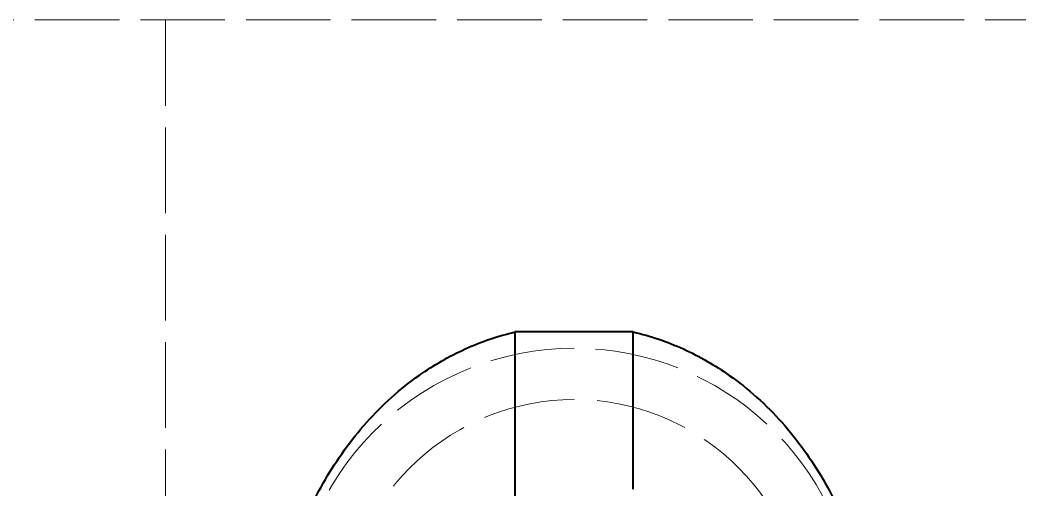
# Model space of a CAD drawing. Header units: millimetres. Extents: x 0 to 2523, y 0 to 1782.
# Drawn here: x 204.7 to 280.9, y 1603.1 to 1638.9 of the extents above; entities that cross this region are included whole.
import ezdxf

# ---------------------------------------------------------------- set-up
doc = ezdxf.new("R2010")
doc.units = ezdxf.units.MM
doc.header["$LTSCALE"] = 3
doc.linetypes.add('DASHED', pattern=[0.2067, 0.1654, -0.0413])
doc.layers.add('가려진 것(ISO)', color=2, linetype='DASHED', lineweight=18)
doc.layers.add('가시적인 것(ISO)', color=3, linetype='Continuous', lineweight=40)

msp = doc.modelspace()

# ---------------------------------------------------------------- linework, layer by layer
at = {"layer": '가려진 것(ISO)', "ltscale": 12.969769}
msp.add_line((197.779, 1638.8642), (575.779, 1638.8642), dxfattribs=at)
at = {"layer": '가려진 것(ISO)', "ltscale": 13.194353}
msp.add_line((215.779, 1638.8642), (215.779, 1548.8642), dxfattribs=at)
at = {"layer": '가려진 것(ISO)', "ltscale": 13.019657}
msp.add_arc((246.904, 1592.3063), 21.5345, 4.077049, 175.922951, dxfattribs=at)
at = {"layer": '가려진 것(ISO)', "ltscale": 14.144746}
msp.add_arc((246.904, 1592.3063), 17.6345, 4.505593, 175.494407, dxfattribs=at)
at = {"layer": '가시적인 것(ISO)'}
for p, q in [((251.404, 1615.0907), (242.404, 1615.0907)), ((242.404, 1603.1171), (242.404, 1615.0907)), ((251.404, 1603.1171), (251.404, 1615.0907)), ((242.404, 1593.2941), (242.404, 1603.1171))]:
    msp.add_line(p, q, dxfattribs=at)
for points, knots in [([(226.7087, 1601.4616), (227.4638, 1603.0881), (228.3643, 1604.6475), (230.4629, 1607.5589), (231.6577, 1608.9059), (233.6608, 1610.7029), (234.3625, 1611.2637), (236.196, 1612.556), (237.3641, 1613.2307), (239.2028, 1614.0675), (239.8278, 1614.3162), (241.1015, 1614.7515), (241.749, 1614.9377), (242.404, 1615.0907)], [-1.4373876, -1.4373876, -1.4373876, -1.4373876, -1.077998, -1.077998, -0.718291, -0.718291, -0.538642, -0.538642, -0.2691978, -0.2691978, -0.1345178, -0.1345178, -0.000001, -0.000001, -0.000001, -0.000001]), ([(251.404, 1615.0907), (252.0589, 1614.9377), (252.7064, 1614.7515), (253.9801, 1614.3162), (254.6051, 1614.0675), (256.4438, 1613.2307), (257.6119, 1612.556), (259.4454, 1611.2637), (260.1471, 1610.7029), (262.1502, 1608.9059), (263.345, 1607.5589), (265.4436, 1604.6475), (266.3441, 1603.0881), (267.0992, 1601.4616)], [-1.4345196, -1.4345196, -1.4345196, -1.4345196, -1.3002693, -1.3002693, -1.1658564, -1.1658564, -0.8969451, -0.8969451, -0.7176518, -0.7176518, -0.3586651, -0.3586651, -0.000001, -0.000001, -0.000001, -0.000001])]:
    msp.add_open_spline(points, degree=3, knots=knots, dxfattribs=at)

doc.saveas('drawing.dxf')
